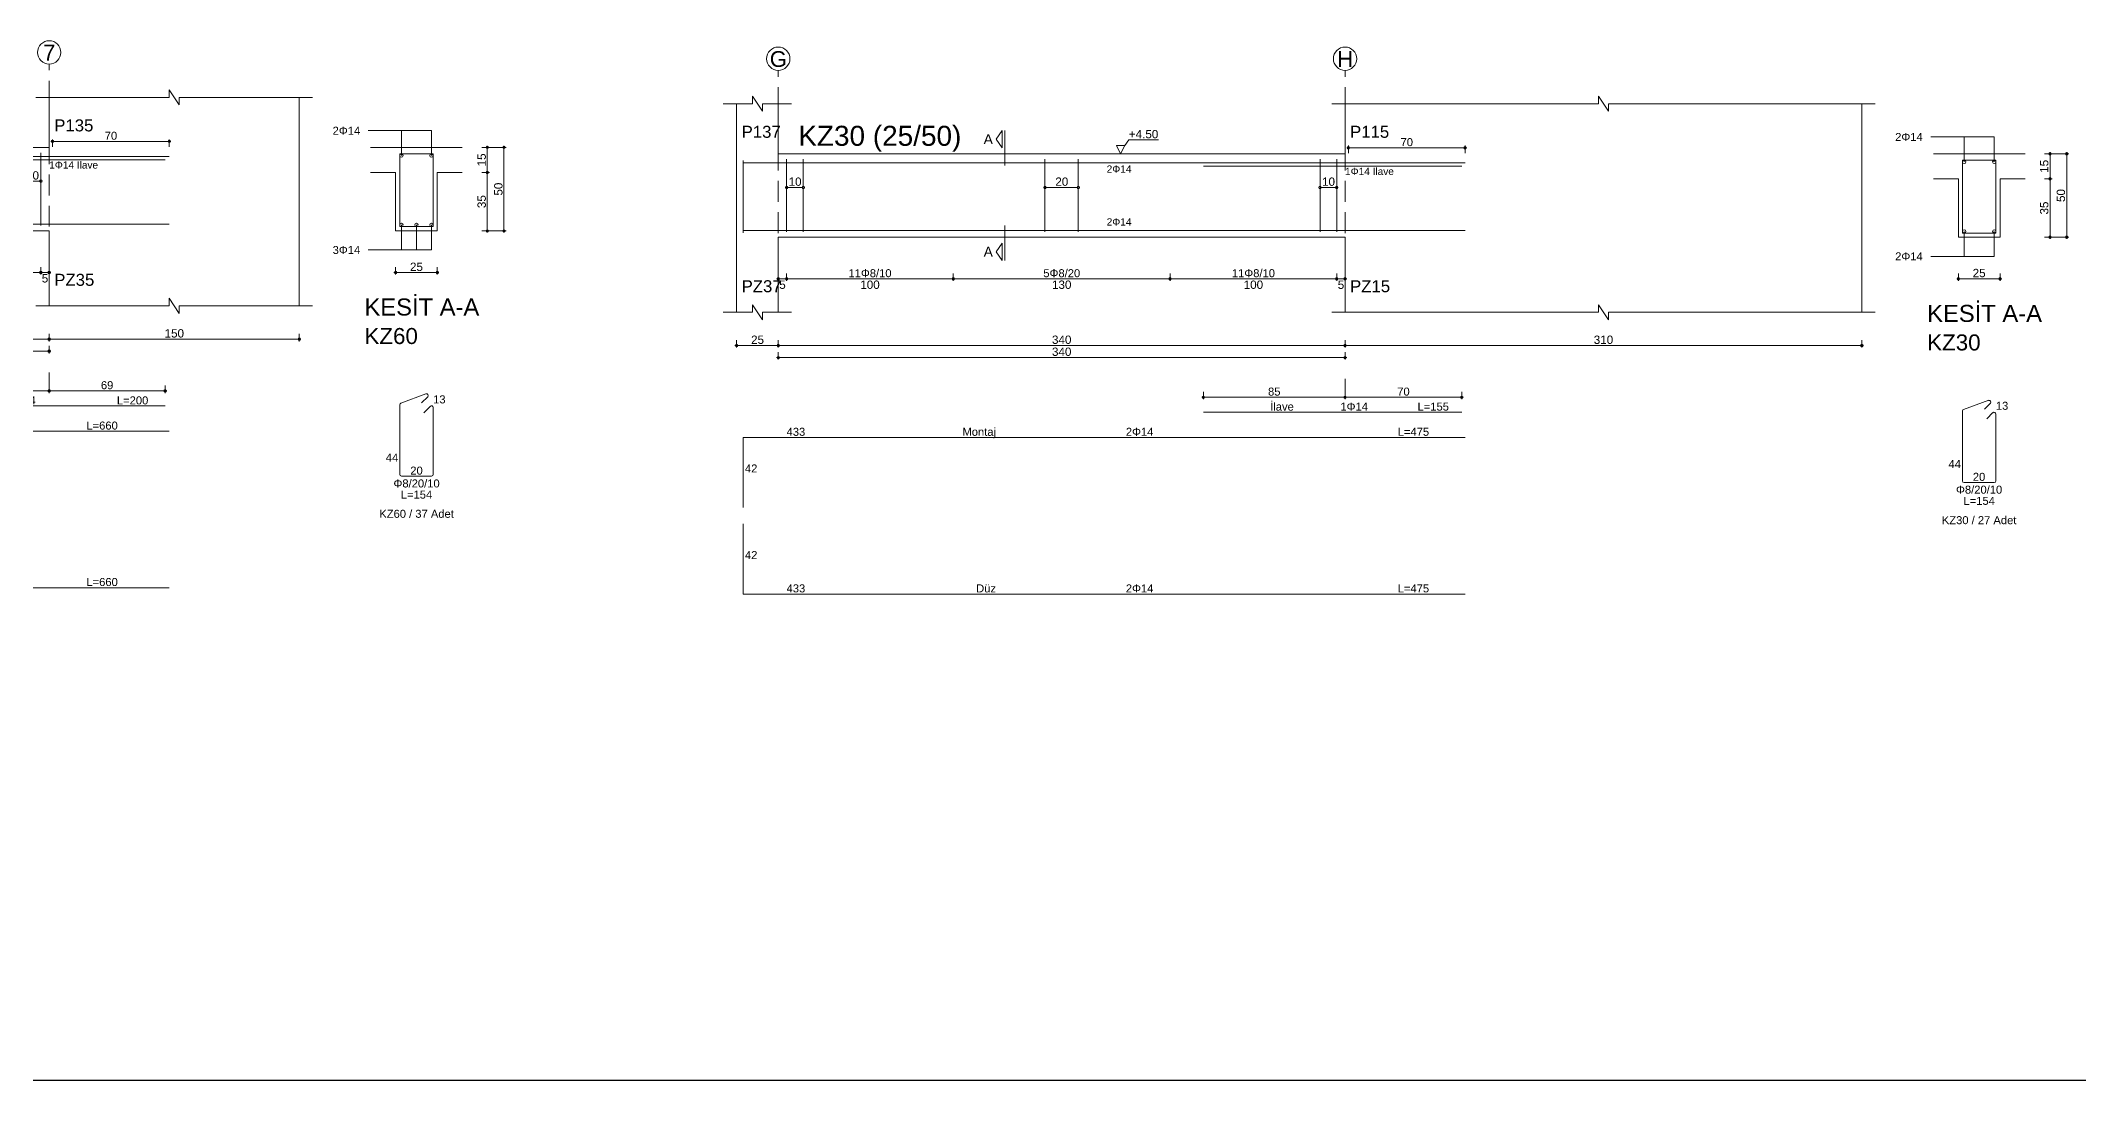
# Model space of a CAD drawing. Header units: millimetres. Extents: x 2232 to 85269, y -3593 to 5869.
# Drawn here: x 22039 to 23873, y -3593 to -2658 of the extents above; entities that cross this region are included whole.
import ezdxf

# ---------------------------------------------------------------- set-up
doc = ezdxf.new("R2010")
doc.units = ezdxf.units.MM
doc.linetypes.add('DASHDOT2', pattern=[12.7, 6.35, -3.175, 0, -3.175])
doc.linetypes.add('DASHED4', pattern=[18.75, 12.5, -6.25])
doc.layers.add('aks', color=251, linetype='DASHDOT2', lineweight=35)
for name, color, linetype in [('Donatı Topl. Uzun. Yazısı', 7, 'Continuous'), ('Donatı Uz. Yazısı', 7, 'Continuous'), ('Donatı Yazısı', 7, 'Continuous'), ('Donatı Çizgisi', 7, 'Continuous'), ('Kiriş', 7, 'Continuous'), ('Standart', 7, 'Continuous'), ('Ölçülendirme', 7, 'Continuous')]:
    doc.layers.add(name, color=color, linetype=linetype)
doc.styles.add('arial_1_18', font='arial.ttf', dxfattribs={"height": 0.2})

# ---------------------------------------------------------------- blocks, each defined once
blk = doc.blocks.new('IDE212Entity7293')
at = {"layer": 'aks', "color": 30, "linetype": 'DASHED4', "lineweight": 5}
for points in [[(17983.5, 2016.8), (17983.5, 2151.8)], [(18323.5, 2016.8), (18323.5, 2151.8)], [(18323.5, 1955.8), (18323.5, 1966.8)]]:
    blk.add_lwpolyline(points, dxfattribs=at)
at = {"layer": 'aks', "color": 1, "linetype": 'Continuous', "lineweight": 5}
for centre in [(17983.5, 2158.8), (18323.5, 2158.8)]:
    blk.add_circle(centre, 7, dxfattribs=at)
at = {"layer": 'Donatı Çizgisi', "color": 5, "linetype": 'Continuous', "lineweight": 5}
for points in [[(17962.5, 2054.4), (17962.5, 2097.8)], [(17962.5, 2096.4), (18395.5, 2096.4)], [(17988.5, 2055), (17988.5, 2098.6)], [(17998.5, 2055), (17998.5, 2098.6)], [(18143.5, 2055), (18143.5, 2098.6)], [(18163.5, 2055), (18163.5, 2098.6)], [(18238.5, 2094.4), (18393.5, 2094.4)], [(18308.5, 2055), (18308.5, 2098.6)], [(18318.5, 2055), (18318.5, 2098.6)], [(18693.9, 2054.3), (18693.9, 2097.9)], [(18693.9, 2097.9), (18713.9, 2097.9)], [(18713.9, 2054.3), (18713.9, 2097.9)], [(17962.5, 2055.8), (18395.5, 2055.8)], [(18693.9, 2054.3), (18713.9, 2054.3)], [(18238.5, 1946.8), (18393.5, 1946.8)], [(18693.9, 1905.7), (18693.9, 1947.6)], [(18694.5, 1948.5), (18709.6, 1954)], [(18707, 1948.7), (18710.6, 1952.3)], [(18708.4, 1942.8), (18712.1, 1946.6)], [(18713.9, 1905.7), (18713.9, 1945.8)], [(17962.5, 1889.7), (17962.5, 1931.7)], [(17962.5, 1931.7), (18395.5, 1931.7)], [(18694.9, 1904.7), (18712.9, 1904.7)], [(17962.5, 1837.8), (17962.5, 1879.9)], [(17962.5, 1837.8), (18395.5, 1837.8)]]:
    blk.add_lwpolyline(points, dxfattribs=at)
for centre in [(18694.9, 2096.9), (18712.9, 2096.9), (18694.9, 2055.3), (18712.9, 2055.3)]:
    blk.add_circle(centre, 1, dxfattribs=at)
for centre, start, end in [((18694.9, 1947.6), 110, 180), ((18709.9, 1953), 315, 110), ((18712.9, 1945.8), 0, 135), ((18694.9, 1905.7), 180, 270), ((18712.9, 1905.7), 270, 0)]:
    blk.add_arc(centre, 1.02, start, end, dxfattribs=at)
at = {"layer": 'Kiriş', "color": 1, "linetype": 'Continuous', "lineweight": 5}
for points in [[(17950.5, 2131.8), (17968, 2131.8)], [(17958.5, 2006.8), (17958.5, 2131.8)], [(17968, 2131.8), (17968, 2136.3)], [(17974, 2127.3), (17968, 2136.3)], [(17974, 2127.3), (17974, 2131.8)], [(17974, 2131.8), (17991.5, 2131.8)], [(17983.5, 2101.8), (17983.5, 2131.8)], [(18315.5, 2131.8), (18475.5, 2131.8)], [(18323.5, 2101.8), (18323.5, 2131.8)], [(18475.5, 2131.8), (18475.5, 2136.3)], [(18481.5, 2127.3), (18475.5, 2136.3)], [(18481.5, 2131.8), (18641.5, 2131.8)], [(18481.5, 2127.3), (18481.5, 2131.8)], [(18633.5, 2006.8), (18633.5, 2131.8)], [(17983.5, 2101.8), (18323.5, 2101.8)], [(18676.4, 2101.8), (18731.4, 2101.8)], [(18676.4, 2086.8), (18691.4, 2086.8)], [(18691.4, 2051.8), (18691.4, 2086.8)], [(18716.4, 2086.8), (18731.4, 2086.8)], [(18716.4, 2051.8), (18716.4, 2086.8)], [(17983.5, 2051.8), (18323.5, 2051.8)], [(17983.5, 2006.8), (17983.5, 2051.8)], [(18323.5, 2006.8), (18323.5, 2051.8)], [(18691.4, 2051.8), (18716.4, 2051.8)], [(17950.5, 2006.8), (17968, 2006.8)], [(17974, 2002.3), (17968, 2011.3)], [(17968, 2006.8), (17968, 2011.3)], [(17974, 2006.8), (17991.5, 2006.8)], [(17974, 2002.3), (17974, 2006.8)], [(18315.5, 2006.8), (18475.5, 2006.8)], [(18481.5, 2002.3), (18475.5, 2011.3)], [(18475.5, 2006.8), (18475.5, 2011.3)], [(18481.5, 2006.8), (18641.5, 2006.8)], [(18481.5, 2002.3), (18481.5, 2006.8)]]:
    blk.add_lwpolyline(points, dxfattribs=at)
at = {"layer": 'Ölçülendirme', "color": 1, "linetype": 'Continuous', "lineweight": 5}
for points in [[(18114.3, 2110.6), (18117.8, 2115.8)], [(18117.8, 2105.3), (18117.8, 2115.8)], [(18119.5, 2094.8), (18119.5, 2115.8)], [(18117.8, 2105.3), (18114.3, 2110.6)], [(18188.8, 2101.8), (18186.3, 2106.8)], [(18186.3, 2106.8), (18191.3, 2106.8)], [(18191.3, 2106.8), (18188.8, 2101.8)], [(18191.3, 2106.8), (18193.8, 2110.1)], [(18193.8, 2110.1), (18211.5, 2110.1)], [(18324.5, 2105.4), (18396.5, 2105.4)], [(18325.5, 2102.2), (18325.5, 2106.7)], [(18395.5, 2102.2), (18395.5, 2106.7)], [(18674.9, 2111.9), (18712.9, 2111.9)], [(18694.9, 2096.9), (18694.9, 2111.9)], [(18712.9, 2096.9), (18712.9, 2111.9)], [(18746.4, 2050.8), (18746.4, 2102.8)], [(18756.4, 2050.8), (18756.4, 2102.8)], [(18188.8, 2101.8), (18188.8, 2101.8)], [(18743.1, 2101.8), (18757.6, 2101.8)], [(17988.5, 2081.6), (17998.5, 2081.6)], [(18143.5, 2081.6), (18163.5, 2081.6)], [(18308.5, 2081.6), (18318.5, 2081.6)], [(18743.1, 2086.8), (18747.6, 2086.8)], [(18119.5, 2037.8), (18119.5, 2058.8)], [(18694.9, 2040.3), (18694.9, 2055.3)], [(18712.9, 2040.3), (18712.9, 2055.3)], [(18114.3, 2043.1), (18117.8, 2048.3)], [(18117.8, 2037.8), (18114.3, 2043.1)], [(18117.8, 2037.8), (18117.8, 2048.3)], [(18743.1, 2051.8), (18757.6, 2051.8)], [(17983.5, 2025.6), (17983.5, 2030.1)], [(17988.5, 2025.6), (17988.5, 2030.1)], [(18088.5, 2025.6), (18088.5, 2030.1)], [(18218.5, 2025.6), (18218.5, 2030.1)], [(18318.5, 2025.6), (18318.5, 2030.1)], [(18323.5, 2025.6), (18323.5, 2030.1)], [(18674.9, 2040.3), (18712.9, 2040.3)], [(18691.4, 2025.6), (18691.4, 2030.1)], [(18716.4, 2025.6), (18716.4, 2030.1)], [(17982.5, 2026.8), (18324.5, 2026.8)], [(18690.4, 2026.8), (18717.4, 2026.8)], [(17957.5, 1986.8), (18634.5, 1986.8)], [(17958.5, 1985.6), (17958.5, 1990.1)], [(17983.5, 1985.6), (17983.5, 1990.1)], [(17983.5, 1978.4), (17983.5, 1982.9)], [(18323.5, 1985.6), (18323.5, 1990.1)], [(18323.5, 1978.4), (18323.5, 1982.9)], [(18633.5, 1985.6), (18633.5, 1990.1)], [(17982.5, 1979.6), (18324.5, 1979.6)], [(18237.5, 1955.8), (18324.5, 1955.8)], [(18238.5, 1954.6), (18238.5, 1959.1)], [(18322.5, 1955.8), (18394.5, 1955.8)], [(18323.5, 1954.6), (18323.5, 1959.1)], [(18323.5, 1954.6), (18323.5, 1959.1)], [(18393.5, 1954.6), (18393.5, 1959.1)]]:
    blk.add_lwpolyline(points, dxfattribs=at)
for centre in [(18325.5, 2105.4), (18395.5, 2105.4), (18746.4, 2101.8), (18756.4, 2101.8), (17988.5, 2081.6), (17998.5, 2081.6), (18143.5, 2081.6), (18163.5, 2081.6), (18308.5, 2081.6), (18318.5, 2081.6), (18746.4, 2086.8), (18746.4, 2051.8), (18756.4, 2051.8), (17983.5, 2026.8), (17988.5, 2026.8), (17988.5, 2026.8), (18088.5, 2026.8), (18088.5, 2026.8), (18218.5, 2026.8), (18218.5, 2026.8), (18318.5, 2026.8), (18318.5, 2026.8), (18323.5, 2026.8), (18691.4, 2026.8), (18716.4, 2026.8), (17958.5, 1986.8), (17983.5, 1986.8), (17983.5, 1986.8), (17983.5, 1979.6), (18323.5, 1986.8), (18323.5, 1986.8), (18323.5, 1979.6), (18633.5, 1986.8), (18238.5, 1955.8), (18323.5, 1955.8), (18323.5, 1955.8), (18393.5, 1955.8)]:
    blk.add_circle(centre, 0.75, dxfattribs=at)
at = {"layer": 'aks', "color": 1, "linetype": 'Continuous', "lineweight": 5, "style": 'arial_1_18'}
for s, p in [('G', (17978.4, 2153.9)), ('H', (18318.8, 2153.9))]:
    blk.add_text(s, height=9.45, dxfattribs=at).set_placement(p)
at = {"layer": 'Donatı Topl. Uzun. Yazısı', "color": 1, "linetype": 'Continuous', "lineweight": 5, "style": 'arial_1_18'}
for s, p in [('L=155', (18367, 1947.8)), ('L=475', (18355.1, 1932.7)), ('L=154', (18694.5, 1891.3)), ('L=475', (18355.1, 1838.8))]:
    blk.add_text(s, height=4.8, dxfattribs=at).set_placement(p)
at = {"layer": 'Donatı Uz. Yazısı', "color": 1, "linetype": 'Continuous', "lineweight": 5, "style": 'arial_1_18'}
for s, p in [('13', (18713.9, 1948.3)), ('433', (17988.5, 1932.7)), ('42', (17963.5, 1910.7)), ('44', (18685.5, 1913.4)), ('20', (18700.1, 1905.7)), ('42', (17963.5, 1858.8)), ('433', (17988.5, 1838.8))]:
    blk.add_text(s, height=4.8, dxfattribs=at).set_placement(p)
at = {"layer": 'Donatı Yazısı', "color": 5, "linetype": 'Continuous', "lineweight": 5, "style": 'arial_1_18'}
for s, height, p in [('2Φ14', 4.8, (18653.5, 2109.5)), ('1Φ14 İlave', 4.32, (18323.5, 2089.1)), ('2Φ14', 4.8, (18653.5, 2037.9)), ('1Φ14', 4.8, (18320.7, 1947.8)), ('2Φ14', 4.8, (18192, 1932.7)), ('Φ8/20/10', 4.8, (18690, 1898)), ('KZ30 / 27 Adet', 4.8, (18681.5, 1879.7)), ('2Φ14', 4.8, (18192, 1838.8))]:
    blk.add_text(s, height=height, dxfattribs=at).set_placement(p)
for p in [(18180.5, 2090.5), (18180.5, 2058.8)]:
    blk.add_text('2Φ14', height=4.32, rotation=360, dxfattribs=at).set_placement(p)
at = {"layer": 'Donatı Yazısı', "color": 1, "linetype": 'Continuous', "lineweight": 5, "style": 'arial_1_18'}
for s, p in [('İlave', (18278.6, 1947.8)), ('Montaj', (18094, 1932.7)), ('Düz', (18102.2, 1838.8))]:
    blk.add_text(s, height=4.8, dxfattribs=at).set_placement(p)
at = {"layer": 'Kiriş', "color": 1, "linetype": 'Continuous', "lineweight": 5, "style": 'arial_1_18'}
for s, height, p in [('P137', 7.2, (17961.5, 2111.4)), ('KZ30 (25/50)', 12, (17995.5, 2106.6)), ('P115', 7.2, (18326.5, 2111.4)), ('PZ37', 7.2, (17961.5, 2018.8)), ('PZ15', 7.2, (18326.5, 2018.8)), ('KESİT A-A', 10.2, (18672.7, 2001)), ('KZ30', 9.6, (18672.7, 1983.9))]:
    blk.add_text(s, height=height, dxfattribs=at).set_placement(p)
at = {"layer": 'Ölçülendirme', "color": 1, "linetype": 'Continuous', "lineweight": 5, "style": 'arial_1_18'}
for s, height, p in [('+4.50', 5, (18193.8, 2111.1)), ('A', 5.95, (18106.7, 2107.6)), ('70', 4.8, (18356.8, 2106.4)), ('A', 5.95, (18106.7, 2040.1)), ('25', 5, (18700, 2027.8)), ('5', 5, (17984.1, 2020.8)), ('100', 5, (18032.7, 2020.8)), ('130', 5, (18147.7, 2020.8)), ('100', 5, (18262.7, 2020.8)), ('5', 5, (18319.1, 2020.8)), ('25', 5, (17967.2, 1987.8)), ('340', 5, (18147.7, 1987.8)), ('310', 5, (18472.7, 1987.8)), ('340', 5, (18147.7, 1980.6))]:
    blk.add_text(s, height=height, dxfattribs=at).set_placement(p)
for s, rotation, p in [('15', 90, (18745.4, 2090.4)), ('10', 360, (17989.7, 2082.6)), ('20', 360, (18149.7, 2082.6)), ('10', 360, (18309.7, 2082.6)), ('50', 90, (18755.4, 2072.9)), ('35', 90, (18745.4, 2065.4))]:
    blk.add_text(s, height=5, rotation=rotation, dxfattribs=at).set_placement(p)
at = {"layer": 'Ölçülendirme', "color": 5, "linetype": 'Continuous', "lineweight": 5, "style": 'arial_1_18'}
for s, p in [('11Φ8/10', (18025.6, 2027.8)), ('5Φ8/20', (18142.5, 2027.8)), ('11Φ8/10', (18255.6, 2027.8)), ('85', (18277.3, 1956.8)), ('70', (18354.8, 1956.8))]:
    blk.add_text(s, height=4.8, dxfattribs=at).set_placement(p)
blk = doc.blocks.new('IDE212Entity7312')
at = {"layer": 'aks', "color": 30, "linetype": 'DASHED4', "lineweight": 5}
for points in [[(8641.3, 1648.7), (8641.3, 1783.7)], [(9166.3, 1648.7), (9166.3, 1783.7)], [(9166.3, 1587.7), (9166.3, 1598.7)]]:
    blk.add_lwpolyline(points, dxfattribs=at)
at = {"layer": 'aks', "color": 1, "linetype": 'Continuous', "lineweight": 5}
for centre in [(8641.3, 1790.7), (9166.3, 1790.7)]:
    blk.add_circle(centre, 7, dxfattribs=at)
at = {"layer": 'Donatı Çizgisi', "color": 5, "linetype": 'Continuous', "lineweight": 5}
for points in [[(8620.3, 1686.3), (8620.3, 1729.7)], [(8620.3, 1728.3), (9238.3, 1728.3)], [(8622.3, 1684.3), (8622.3, 1726.3)], [(8622.3, 1726.3), (8775.5, 1726.3)], [(8646.3, 1686.9), (8646.3, 1730.5)], [(8656.3, 1686.9), (8656.3, 1730.5)], [(8893.8, 1686.9), (8893.8, 1730.5)], [(8913.8, 1686.9), (8913.8, 1730.5)], [(9035.5, 1726.3), (9235.8, 1726.3)], [(9151.3, 1686.9), (9151.3, 1730.5)], [(9161.3, 1686.9), (9161.3, 1730.5)], [(9376.6, 1686.2), (9376.6, 1729.8)], [(9376.6, 1729.8), (9396.6, 1729.8)], [(9396.6, 1686.2), (9396.6, 1729.8)], [(8620.3, 1687.6), (9238.3, 1687.6)], [(9376.6, 1686.2), (9396.6, 1686.2)], [(8605.3, 1536.6), (8605.3, 1578.7)], [(8605.3, 1578.7), (8758.5, 1578.7)], [(9035.5, 1578.7), (9235.8, 1578.7)], [(9376.6, 1537.6), (9376.6, 1579.4)], [(9377.3, 1580.4), (9392.3, 1585.9)], [(9389.7, 1580.5), (9393.4, 1584.2)], [(9391.1, 1574.6), (9394.9, 1578.4)], [(9396.6, 1537.6), (9396.6, 1577.7)], [(8620.3, 1521.5), (8620.3, 1563.6)], [(8620.3, 1563.6), (9238.3, 1563.6)], [(9377.6, 1536.6), (9395.6, 1536.6)], [(8620.3, 1469.7), (8620.3, 1511.7)], [(8620.3, 1469.7), (9238.3, 1469.7)]]:
    blk.add_lwpolyline(points, dxfattribs=at)
for centre in [(9377.6, 1728.8), (9395.6, 1728.8), (9377.6, 1687.2), (9386.6, 1687.2), (9395.6, 1687.2)]:
    blk.add_circle(centre, 1, dxfattribs=at)
for centre, start, end in [((9377.6, 1579.4), 110, 180), ((9392.6, 1584.9), 315, 110), ((9395.6, 1577.7), 0, 135), ((9377.6, 1537.6), 180, 270), ((9395.6, 1537.6), 270, 0)]:
    blk.add_arc(centre, 1.02, start, end, dxfattribs=at)
at = {"layer": 'Kiriş', "color": 1, "linetype": 'Continuous', "lineweight": 5}
for points in [[(8608.3, 1763.7), (8625.8, 1763.7)], [(8616.3, 1638.7), (8616.3, 1763.7)], [(8625.8, 1763.7), (8625.8, 1768.2)], [(8631.8, 1759.2), (8625.8, 1768.2)], [(8631.8, 1759.2), (8631.8, 1763.7)], [(8631.8, 1763.7), (8649.3, 1763.7)], [(8641.3, 1733.7), (8641.3, 1763.7)], [(9158.3, 1763.7), (9238.3, 1763.7)], [(9166.3, 1733.7), (9166.3, 1763.7)], [(9238.3, 1763.7), (9238.3, 1768.2)], [(9244.3, 1759.2), (9238.3, 1768.2)], [(9244.3, 1763.7), (9324.3, 1763.7)], [(9244.3, 1759.2), (9244.3, 1763.7)], [(9316.3, 1638.7), (9316.3, 1763.7)], [(8641.3, 1733.7), (9166.3, 1733.7)], [(9359.1, 1733.7), (9414.1, 1733.7)], [(9359.1, 1718.7), (9374.1, 1718.7)], [(9374.1, 1683.6), (9374.1, 1718.7)], [(9399.1, 1718.7), (9414.1, 1718.7)], [(9399.1, 1683.6), (9399.1, 1718.7)], [(8641.3, 1683.6), (9166.3, 1683.6)], [(8641.3, 1638.7), (8641.3, 1683.6)], [(9166.3, 1638.7), (9166.3, 1683.6)], [(9374.1, 1683.6), (9399.1, 1683.6)], [(8608.3, 1638.7), (8625.8, 1638.7)], [(8631.8, 1634.2), (8625.8, 1643.2)], [(8625.8, 1638.7), (8625.8, 1643.2)], [(8631.8, 1638.7), (8649.3, 1638.7)], [(8631.8, 1634.2), (8631.8, 1638.7)], [(9158.3, 1638.7), (9238.3, 1638.7)], [(9244.3, 1634.2), (9238.3, 1643.2)], [(9238.3, 1638.7), (9238.3, 1643.2)], [(9244.3, 1638.7), (9324.3, 1638.7)], [(9244.3, 1634.2), (9244.3, 1638.7)]]:
    blk.add_lwpolyline(points, dxfattribs=at)
at = {"layer": 'Ölçülendirme', "color": 1, "linetype": 'Continuous', "lineweight": 5}
for points in [[(8846, 1742.4), (8849.5, 1747.7)], [(8849.5, 1737.2), (8846, 1742.4)], [(8849.5, 1737.2), (8849.5, 1747.7)], [(8851.3, 1726.7), (8851.3, 1747.7)], [(8957.5, 1733.7), (8955, 1738.7)], [(8955, 1738.7), (8960, 1738.7)], [(8960, 1738.7), (8957.5, 1733.7)], [(8960, 1738.7), (8962.5, 1742)], [(8962.5, 1742), (8980.2, 1742)], [(9167.3, 1737.3), (9239.3, 1737.3)], [(9168.3, 1734), (9168.3, 1738.5)], [(9238.3, 1734), (9238.3, 1738.5)], [(9357.6, 1743.8), (9395.6, 1743.8)], [(9377.6, 1728.8), (9377.6, 1743.8)], [(9395.6, 1728.8), (9395.6, 1743.8)], [(8957.5, 1733.7), (8957.5, 1733.7)], [(9425.9, 1733.7), (9440.4, 1733.7)], [(9429.1, 1682.7), (9429.1, 1734.7)], [(9439.1, 1682.7), (9439.1, 1734.7)], [(8646.3, 1713.5), (8656.3, 1713.5)], [(8893.8, 1713.5), (8913.8, 1713.5)], [(9151.3, 1713.5), (9161.3, 1713.5)], [(9425.9, 1718.7), (9430.4, 1718.7)], [(8851.3, 1669.7), (8851.3, 1690.7)], [(9377.6, 1672.2), (9377.6, 1687.2)], [(9386.6, 1672.2), (9386.6, 1687.2)], [(9395.6, 1672.2), (9395.6, 1687.2)], [(8846, 1674.9), (8849.5, 1680.2)], [(8849.5, 1669.7), (8846, 1674.9)], [(8849.5, 1669.7), (8849.5, 1680.2)], [(9425.9, 1683.6), (9440.4, 1683.6)], [(9357.6, 1672.2), (9395.6, 1672.2)], [(8640.3, 1658.7), (9167.3, 1658.7)], [(8641.3, 1657.4), (8641.3, 1661.9)], [(8646.3, 1657.4), (8646.3, 1661.9)], [(8746.3, 1657.4), (8746.3, 1661.9)], [(9061.3, 1657.4), (9061.3, 1661.9)], [(9161.3, 1657.4), (9161.3, 1661.9)], [(9166.3, 1657.4), (9166.3, 1661.9)], [(9373.1, 1658.7), (9400.1, 1658.7)], [(9374.1, 1657.4), (9374.1, 1661.9)], [(9399.1, 1657.4), (9399.1, 1661.9)], [(8615.3, 1618.7), (9317.3, 1618.7)], [(8616.3, 1617.4), (8616.3, 1621.9)], [(8641.3, 1617.4), (8641.3, 1621.9)], [(8641.3, 1610.2), (8641.3, 1614.7)], [(9166.3, 1617.4), (9166.3, 1621.9)], [(9166.3, 1610.2), (9166.3, 1614.7)], [(9316.3, 1617.4), (9316.3, 1621.9)], [(8640.3, 1611.5), (9167.3, 1611.5)], [(9035.5, 1586.4), (9035.5, 1590.9)], [(9166.3, 1586.4), (9166.3, 1590.9)], [(9166.3, 1586.4), (9166.3, 1590.9)], [(9235.8, 1586.4), (9235.8, 1590.9)], [(9034.5, 1587.7), (9167.3, 1587.7)], [(9165.3, 1587.7), (9236.8, 1587.7)]]:
    blk.add_lwpolyline(points, dxfattribs=at)
for centre in [(9168.3, 1737.3), (9238.3, 1737.3), (9429.1, 1733.7), (9439.1, 1733.7), (8646.3, 1713.5), (8656.3, 1713.5), (8893.8, 1713.5), (8913.8, 1713.5), (9151.3, 1713.5), (9161.3, 1713.5), (9429.1, 1718.7), (9429.1, 1683.6), (9439.1, 1683.6), (8641.3, 1658.7), (8646.3, 1658.7), (8646.3, 1658.7), (8746.3, 1658.7), (8746.3, 1658.7), (9061.3, 1658.7), (9061.3, 1658.7), (9161.3, 1658.7), (9161.3, 1658.7), (9166.3, 1658.7), (9374.1, 1658.7), (9399.1, 1658.7), (8616.3, 1618.7), (8641.3, 1618.7), (8641.3, 1618.7), (9166.3, 1618.7), (9166.3, 1618.7), (9316.3, 1618.7), (8641.3, 1611.5), (9166.3, 1611.5), (9035.5, 1587.7), (9166.3, 1587.7), (9166.3, 1587.7), (9235.8, 1587.7)]:
    blk.add_circle(centre, 0.75, dxfattribs=at)
at = {"layer": 'aks', "color": 1, "linetype": 'Continuous', "lineweight": 5, "style": 'arial_1_18'}
for s, height, p in [('12', 4.73, (8637.6, 1788.2)), ('7', 9.45, (9162.6, 1785.8))]:
    blk.add_text(s, height=height, dxfattribs=at).set_placement(p)
at = {"layer": 'Donatı Topl. Uzun. Yazısı', "color": 1, "linetype": 'Continuous', "lineweight": 5, "style": 'arial_1_18'}
for s, p in [('L=195', (8732, 1579.6)), ('L=200', (9206.9, 1579.6)), ('L=660', (9188.6, 1564.5)), ('L=154', (9377.2, 1523.1)), ('L=660', (9188.6, 1470.7))]:
    blk.add_text(s, height=4.8, dxfattribs=at).set_placement(p)
at = {"layer": 'Donatı Uz. Yazısı', "color": 1, "linetype": 'Continuous', "lineweight": 5, "style": 'arial_1_18'}
for s, p in [('153', (8614.5, 1579.6)), ('13', (9396.6, 1580.2)), ('618', (8657.4, 1564.5)), ('42', (8606.2, 1557.6)), ('42', (8621.2, 1542.5)), ('44', (9368.2, 1545.3)), ('20', (9382.9, 1537.5)), ('42', (8621.2, 1490.7)), ('618', (8657.4, 1470.7))]:
    blk.add_text(s, height=4.8, dxfattribs=at).set_placement(p)
at = {"layer": 'Donatı Yazısı', "color": 5, "linetype": 'Continuous', "lineweight": 5, "style": 'arial_1_18'}
for s, height, p in [('2Φ14', 4.8, (9336.3, 1741.3)), ('1Φ14 İlave', 4.32, (8736.6, 1721)), ('1Φ14 İlave', 4.32, (9166.3, 1721)), ('3Φ14', 4.8, (9336.3, 1669.8)), ('1Φ14', 4.8, (8686.5, 1579.6)), ('1Φ14', 4.8, (9141.7, 1579.6)), ('2Φ14', 4.8, (8947.8, 1564.5)), ('Φ8/20/10', 4.8, (9372.8, 1529.8)), ('KZ60 / 37 Adet', 4.8, (9364.3, 1511.6)), ('3Φ14', 4.8, (8947.8, 1470.7))]:
    blk.add_text(s, height=height, dxfattribs=at).set_placement(p)
for s, p in [('2Φ14', (8930.7, 1722.4)), ('3Φ14', (8930.7, 1690.6))]:
    blk.add_text(s, height=4.32, rotation=360, dxfattribs=at).set_placement(p)
at = {"layer": 'Donatı Yazısı', "color": 1, "linetype": 'Continuous', "lineweight": 5, "style": 'arial_1_18'}
for s, p in [('İlave', (8644.8, 1579.6)), ('İlave', (9091.5, 1579.6)), ('Montaj', (8816.5, 1564.5)), ('Düz', (8824.7, 1470.7))]:
    blk.add_text(s, height=4.8, dxfattribs=at).set_placement(p)
at = {"layer": 'Kiriş', "color": 1, "linetype": 'Continuous', "lineweight": 5, "style": 'arial_1_18'}
for s, height, p in [('P110', 7.2, (8619.3, 1743.3)), ('KZ60 (25/50)', 12, (8653.3, 1738.5)), ('P135', 7.2, (9169.3, 1743.3)), ('PZ10', 7.2, (8619.3, 1650.7)), ('PZ35', 7.2, (9169.3, 1650.7)), ('KESİT A-A', 10.2, (9355.4, 1632.9)), ('KZ60', 9.6, (9355.4, 1615.8))]:
    blk.add_text(s, height=height, dxfattribs=at).set_placement(p)
at = {"layer": 'Ölçülendirme', "color": 1, "linetype": 'Continuous', "lineweight": 5, "style": 'arial_1_18'}
for s, height, p in [('+4.50', 5, (8962.5, 1743)), ('A', 5.95, (8838.4, 1739.4)), ('70', 4.8, (9199.6, 1738.3)), ('A', 5.95, (8838.4, 1671.9)), ('25', 5, (9382.7, 1659.6)), ('5', 5, (8641.8, 1652.7)), ('100', 5, (8690.5, 1652.7)), ('315', 5, (8898, 1652.7)), ('100', 5, (9105.5, 1652.7)), ('5', 5, (9161.8, 1652.7)), ('25', 5, (8624.9, 1619.7)), ('525', 5, (8898, 1619.7)), ('525', 5, (8898, 1612.5)), ('150', 5, (9235.5, 1619.7))]:
    blk.add_text(s, height=height, dxfattribs=at).set_placement(p)
for s, rotation, p in [('15', 90, (9428.2, 1722.3)), ('10', 360, (8647.4, 1714.4)), ('20', 360, (8899.9, 1714.4)), ('10', 360, (9152.4, 1714.4)), ('50', 90, (9438.2, 1704.8)), ('35', 90, (9428.2, 1697.3))]:
    blk.add_text(s, height=5, rotation=rotation, dxfattribs=at).set_placement(p)
at = {"layer": 'Ölçülendirme', "color": 5, "linetype": 'Continuous', "lineweight": 5, "style": 'arial_1_18'}
for s, p in [('11Φ8/10', (8683.4, 1659.7)), ('15Φ8/20', (8890.9, 1659.7)), ('11Φ8/10', (9098.4, 1659.7)), ('131', (9095.3, 1588.7)), ('69', (9197.3, 1588.7))]:
    blk.add_text(s, height=4.8, dxfattribs=at).set_placement(p)

msp = doc.modelspace()

# ---------------------------------------------------------------- linework, layer by layer
msp.add_line((3332.4, -3593.4), (85269.2, -3593.4))

# ---------------------------------------------------------------- block references
at = {"layer": 'Standart', "xscale": 1.5, "yscale": 1.5, "zscale": 1.5}
for name, p in [('IDE212Entity7312', (8297.6, -5354.9)), ('IDE212Entity7293', (-4272.2, -5912.8))]:
    msp.add_blockref(name, p, dxfattribs=at)

doc.saveas('drawing.dxf')
